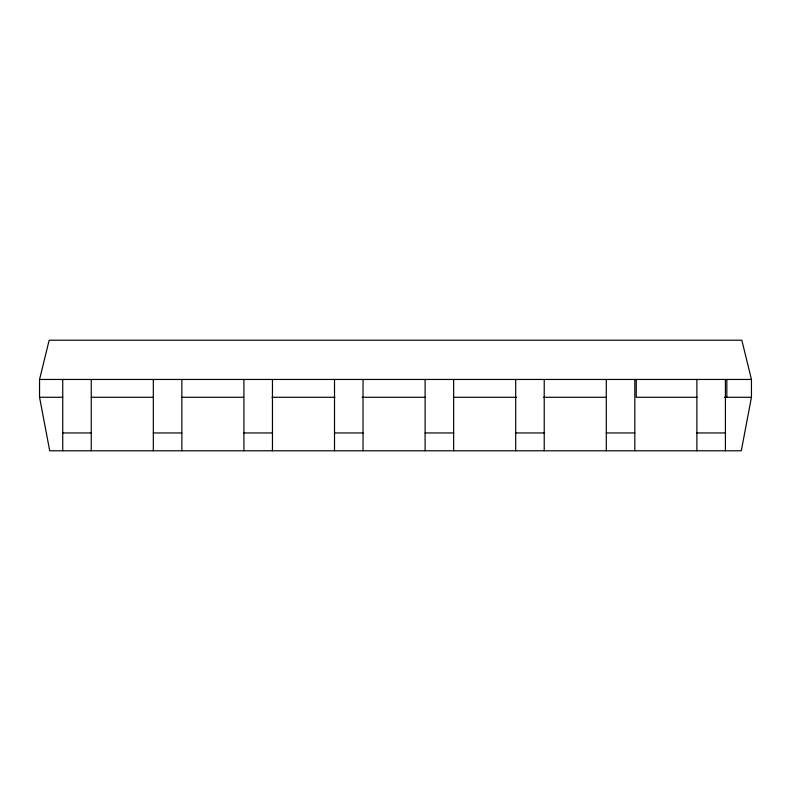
<?xml version="1.0" encoding="UTF-8"?>
<svg xmlns="http://www.w3.org/2000/svg" width="791" height="791" viewBox="0 0 791 791"><rect width="100%" height="100%" fill="white"/><g stroke="black" fill="none" stroke-linecap="round" stroke-linejoin="round"><path stroke-width="1.19" d="M751.45 397.28L741.286 450.781L49.714 450.781L39.55 397.28L39.55 379.453L49.171 340.219L741.829 340.219L751.45 379.453L751.45 397.28L724.467 397.28M39.55 379.453L751.45 379.453M39.55 397.28L62.736 397.28M91.262 397.28L153.325 397.28M181.861 397.28L243.579 397.28M271.966 397.28L334.919 397.28M362.08 397.28L425.024 397.28M453.421 397.28L516.375 397.28M543.526 397.28L606.479 397.28M697.089 397.28L636.251 397.28L636.251 379.453M62.736 432.954L91.262 432.954M153.325 432.954L181.861 432.954M243.915 432.954L272.45 432.954M334.514 432.954L363.039 432.954M425.103 432.954L453.639 432.954M515.692 432.954L544.228 432.954M606.292 432.954L634.817 432.954M696.881 432.954L725.416 432.954M726.84 379.453L726.84 397.28M725.416 379.453L725.416 450.781M696.881 379.453L696.881 450.781M634.817 379.453L634.817 450.781M606.292 379.453L606.292 450.781M544.228 379.453L544.228 450.781M515.692 379.453L515.692 450.781M453.639 379.453L453.639 450.781M425.103 379.453L425.103 450.781M363.039 379.453L363.039 450.781M334.514 379.453L334.514 450.781M272.45 379.453L272.45 450.781M243.915 379.453L243.915 450.781M181.861 379.453L181.861 450.781M153.325 379.453L153.325 450.781M91.262 379.453L91.262 450.781M62.736 379.453L62.736 450.781"/></g></svg>
